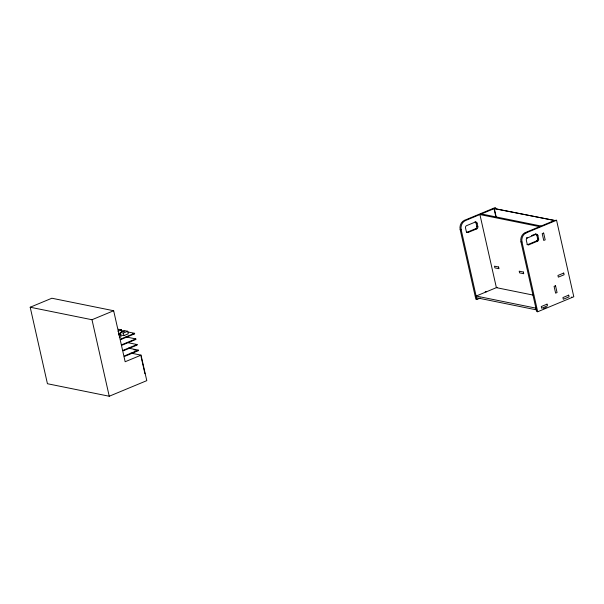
<?xml version="1.0" encoding="UTF-8"?>
<svg xmlns="http://www.w3.org/2000/svg" width="604" height="604" viewBox="0 0 604 604"><rect width="100%" height="100%" fill="white"/><g stroke="black" fill="none" stroke-linecap="round" stroke-linejoin="round"><path stroke-width="0.91" d="M30.2 307.232L51.861 298.233L113.658 310.743L120.098 339.305L134.541 333.302L134.654 333.816L120.211 339.81L121.359 344.914L135.802 338.912L135.915 339.425L121.48 345.42L122.627 350.524L137.063 344.529L137.183 345.035L122.74 351.03L123.888 356.133L138.331 350.139L138.444 350.645L124.001 356.639L125.156 361.743L141.042 355.144L146.787 380.648L109.241 396.239L47.437 383.729L30.2 307.232L91.997 319.735L113.658 310.743M117.991 331.286L121.457 329.844L121.865 331.656M120.256 332.442L124.583 330.645L127.678 331.264L128.252 333.816L123.918 335.613L120.83 334.993L120.256 332.442L123.344 333.068L127.678 331.264M118.603 334.004L120.339 333.287M118.724 334.986L120.453 334.269L121.027 336.813L119.298 337.538M480.361 298.021L476.896 299.463L475.861 299.252L460.157 229.558A7.256 5.919 -78.6 0 1 464.401 220.354L494.729 207.761L495.756 207.972L494.744 208.388M494.004 208.508L554.827 220.528L494.004 208.508L495.869 216.776M464.401 220.354L465.427 220.566L494.314 208.569L496.156 216.768M466.62 232.359A1.812 1.48 -78.6 0 0 467.081 232.253L475.748 228.659L476.775 228.863A1.812 1.48 -78.6 0 0 477.839 226.568L477.069 223.163A1.812 1.48 -78.6 0 0 475.242 222.068L466.582 225.662A1.812 1.48 -78.6 0 0 465.518 227.965L466.288 231.362A1.812 1.48 -78.6 0 0 468.115 232.464L476.775 228.863M554.517 220.468L556.563 220.256L573.8 296.753L537.696 311.747L536.669 311.543L520.958 241.842A7.256 5.919 -78.6 0 1 525.201 232.638L554.087 220.649M525.201 232.638L526.235 232.85L556.563 220.256M531.55 235.583L534.155 234.503M526.356 237.742L527.383 237.953L536.05 234.352A1.812 1.48 -78.6 0 1 537.877 235.454L538.64 238.852A1.812 1.48 -78.6 0 1 537.583 241.155L528.915 244.748L527.888 244.544A1.812 1.48 -78.6 0 1 526.967 244.567M527.888 244.544L536.548 240.943L537.583 241.155M497.137 287.338L476.163 296.051L535.899 308.138M543.6 308.659L546.197 307.579M571.633 297.213L571.761 296.964M481.35 213.952L541.086 226.047M539.644 226.643L479.908 214.556L496.382 287.655L533.679 295.205M536.05 234.352L535.016 234.141A1.812 1.48 -78.6 0 1 535.386 234.05M475.046 221.804A1.812 1.48 -78.6 0 1 476.043 222.959L477.069 223.163M535.673 234.05A1.812 1.48 -78.6 0 1 536.843 235.243L537.877 235.454M476.043 222.959L476.805 226.357L477.839 226.568M536.843 235.243L537.613 238.64L538.64 238.852M520.958 241.842L521.992 242.045L537.696 311.747M460.157 229.558L461.184 229.762L476.896 299.463M467.081 232.253L468.115 232.464M485.208 291.656L486.273 291.853M476.548 297.749L536.284 309.837M118.369 329.218L121.457 329.844M120.898 330.547L124.537 331.279M128.176 332.019L134.541 333.302M132.865 333.453L134.654 333.816M118.912 333.952L120.453 334.269M125.949 336.919L135.802 338.912M128.108 342.71L137.063 344.529M128.478 348.138L138.331 350.139M133.967 349.739L135.757 350.101M130.894 353.091L141.042 355.144M141.049 356.503L144.93 373.725M123.344 333.068L123.918 335.613M91.997 319.735L109.241 396.239M537.613 238.64A1.812 1.48 -78.6 0 1 536.548 240.943M521.992 242.045A7.256 5.919 -78.6 0 1 526.235 232.85M527.383 237.953A1.812 1.48 -78.6 0 0 526.326 240.249L527.088 243.646A1.812 1.48 -78.6 0 0 528.915 244.748M461.184 229.762A7.256 5.919 -78.6 0 1 465.427 220.566M476.805 226.357A1.812 1.48 -78.6 0 1 475.748 228.659M543.653 233.053L542.211 233.65L543.743 240.452L545.186 239.856L543.653 233.053M563.721 273.053L557.945 275.454L558.33 277.153L564.106 274.752L563.721 273.053M555.529 285.752L554.087 286.356L555.62 293.151L557.062 292.555L555.529 285.752M547.043 304.152L541.267 306.553L541.645 308.251L547.42 305.851L547.043 304.152M568.704 295.152L562.928 297.553L563.306 299.252L569.081 296.858L568.704 295.152M498.61 267.013L494.487 266.175L494.872 267.882L498.995 268.712L498.61 267.013M523.328 272.019L519.206 271.181L519.591 272.88L523.713 273.718L523.328 272.019"/></g></svg>
